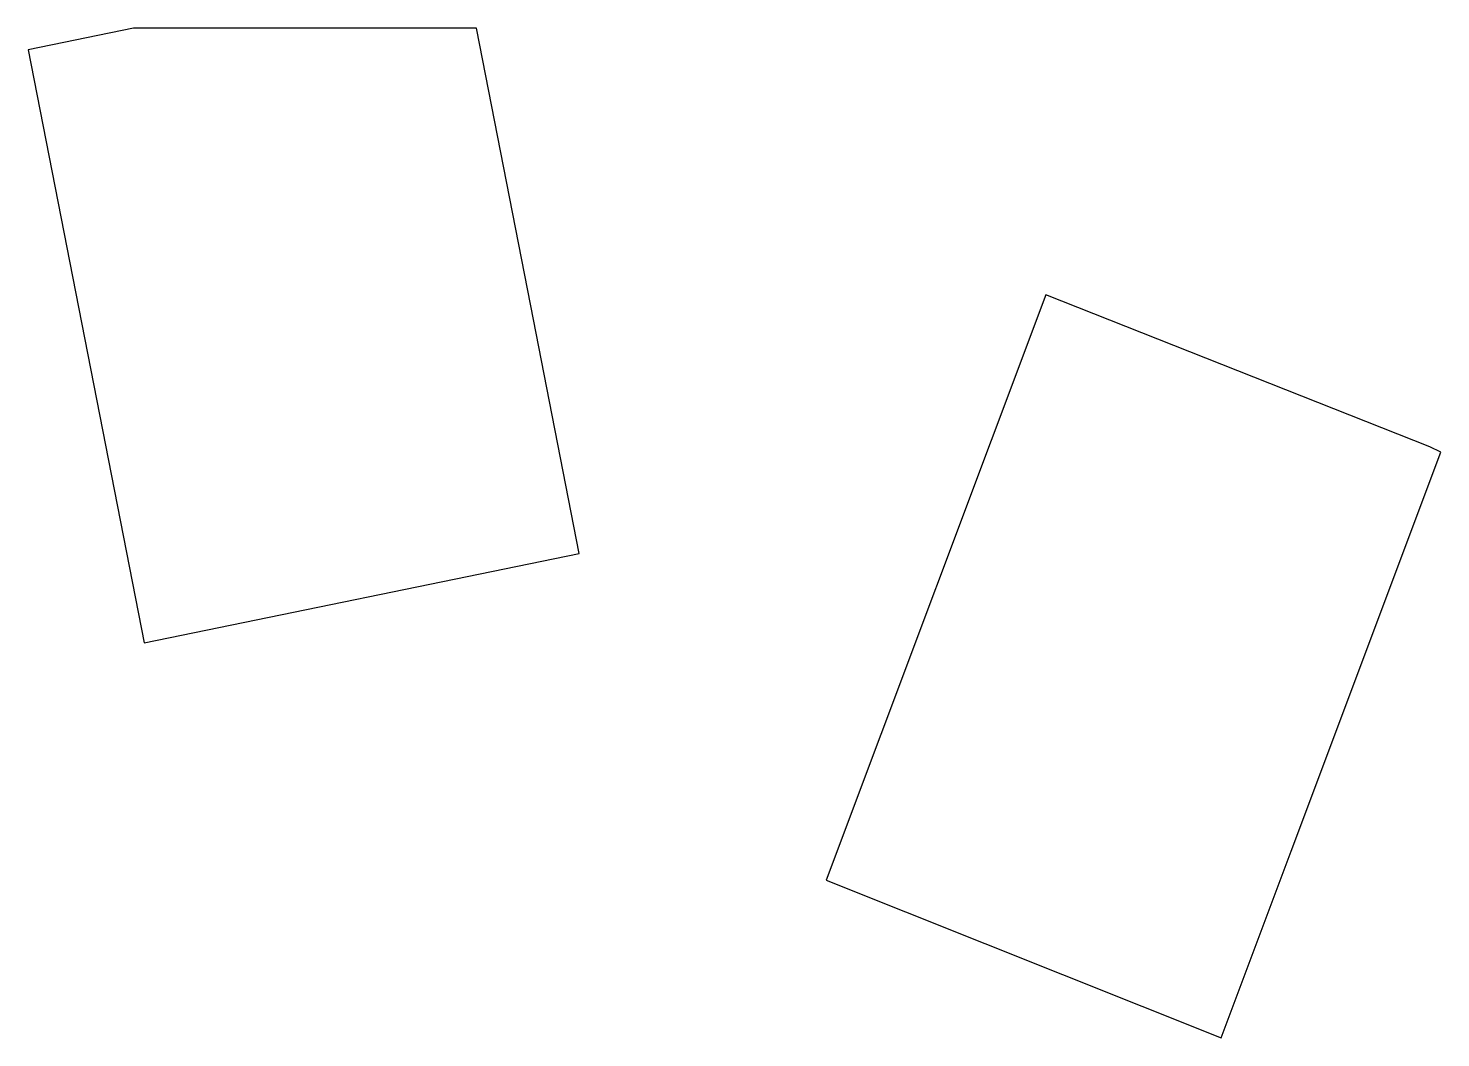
# Model space of a CAD drawing. Extents: x -42864 to 135053, y -26898 to 95700.
# Drawn here: x -24734 to -532, y 78405 to 95700 of the extents above; entities that cross this region are included whole.
import ezdxf

# ---------------------------------------------------------------- set-up
doc = ezdxf.new("R2010")
doc.units = 0
doc.layers.add('SECTIONCUTEDGES', color=7, linetype='CONTINUOUS')

msp = doc.modelspace()

# ---------------------------------------------------------------- linework, layer by layer
at = {"layer": 'SECTIONCUTEDGES'}
for p, q in [((-22932, 95700), (-24734, 95330)), ((-22932, 95700), (-24734, 95330)), ((-17053, 95700), (-22932, 95700)), ((-17053, 95700), (-22932, 95700)), ((-16123, 90942), (-17053, 95700)), ((-16123, 90942), (-17053, 95700)), ((-24734, 95330), (-22748, 85170)), ((-24734, 95330), (-22748, 85170)), ((-7300, 91134), (-11061, 81103)), ((-7300, 91134), (-11061, 81103)), ((-721, 88530), (-7300, 91134)), ((-721, 88530), (-7300, 91134)), ((-15294, 86699), (-16123, 90942)), ((-15294, 86699), (-16123, 90942)), ((-3094, 81603), (-532, 88436)), ((-3094, 81603), (-532, 88436)), ((-532, 88436), (-721, 88530)), ((-532, 88436), (-721, 88530)), ((-22748, 85170), (-15294, 86699)), ((-22748, 85170), (-15294, 86699)), ((-4293, 78405), (-3094, 81603)), ((-4293, 78405), (-3094, 81603)), ((-11061, 81103), (-4293, 78405)), ((-11061, 81103), (-4293, 78405))]:
    msp.add_line(p, q, dxfattribs=at)

doc.saveas('drawing.dxf')
